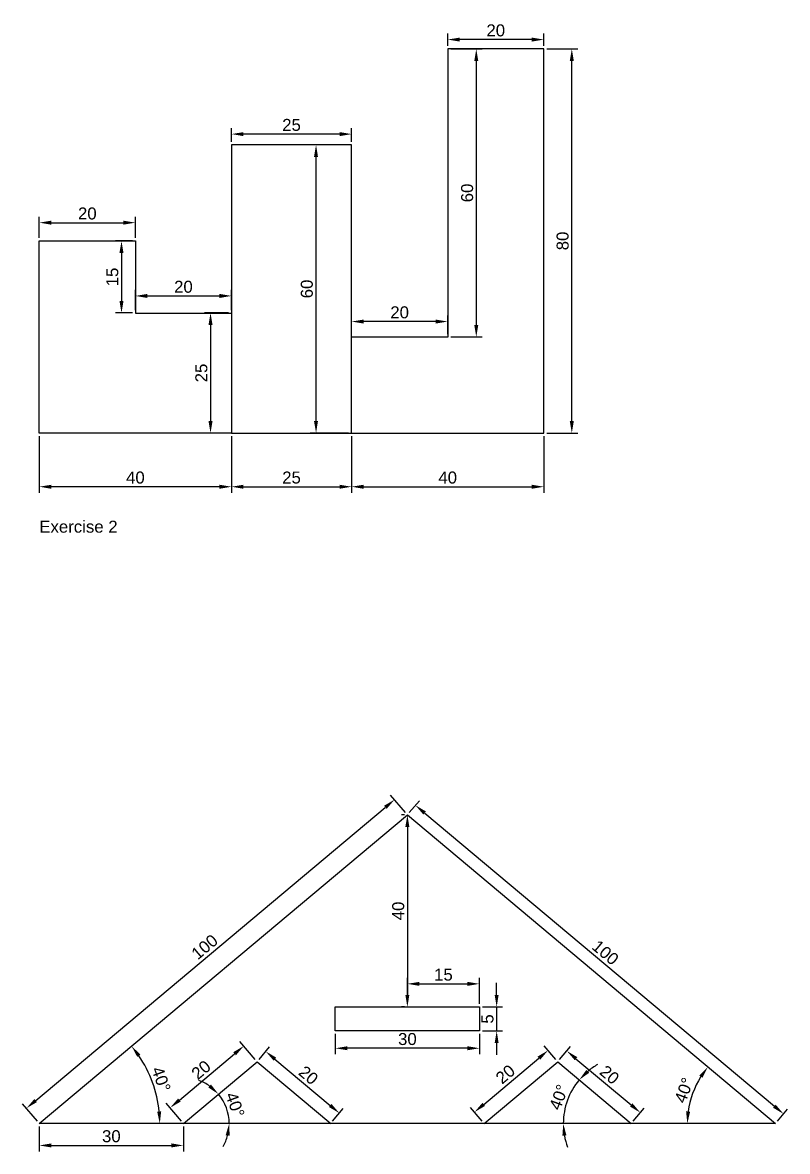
# Model space of a CAD drawing. Header units: millimetres. Extents: x 2609 to 3071, y 1865 to 2128.
# Drawn here: x 2744 to 2903.2, y 1875.3 to 2110.5 of the extents above; entities that cross this region are included whole.
import ezdxf

# ---------------------------------------------------------------- set-up
doc = ezdxf.new("R2010")
doc.units = ezdxf.units.MM
doc.styles.get("Standard").update_dxf_attribs({"font": 'arial.ttf'})
doc.dimstyles.new('ISO-25', dxfattribs={"dimtxt": 2.5, "dimasz": 2.5, "dimexe": 1.25, "dimexo": 0.625, "dimtad": 1, "dimtxsty": 'Standard', "dimcen": 2.5, "dimadec": 0, "dimazin": 0, "dimtfac": 1, "dimtmove": 0, "dimatfit": 3, "dimfxl": 1, "dimarcsym": 0})

# ---------------------------------------------------------------- blocks, each defined once
blk = doc.blocks.new('*D91')
at = {"color": 0, "lineweight": -2, "transparency": 16777216}
for p, q in [((2747.47, 2065.6), (2747.47, 2070.04)), ((2767.47, 2065.6), (2767.47, 2070.04)), ((2749.97, 2068.79), (2764.97, 2068.79))]:
    blk.add_line(p, q, dxfattribs=at)
at = {"color": 0, "transparency": 16777216}
for points in [[(2749.97, 2069.21), (2749.97, 2068.37), (2747.47, 2068.79)], [(2764.97, 2069.21), (2764.97, 2068.37), (2767.47, 2068.79)]]:
    blk.add_solid(points, dxfattribs=at)
at = {"layer": 'Defpoints', "color": 0, "transparency": 16777216}
for p in [(2767.47, 2068.79), (2747.47, 2064.98), (2767.47, 2064.98)]:
    blk.add_point(p, dxfattribs=at)
at = {"color": 0, "transparency": 16777216, "insert": (2757.47, 2070.69), "char_height": 2.5, "attachment_point": 5}
blk.add_mtext('20', dxfattribs=at)
blk = doc.blocks.new('*D92')
at = {"color": 0, "lineweight": -2, "transparency": 16777216}
for p, q in [((2766.85, 2064.98), (2763.33, 2064.98)), ((2764.58, 2062.48), (2764.58, 2052.48)), ((2766.85, 2049.98), (2763.33, 2049.98))]:
    blk.add_line(p, q, dxfattribs=at)
at = {"color": 0, "transparency": 16777216}
for points in [[(2764.16, 2062.48), (2765, 2062.48), (2764.58, 2064.98)], [(2764.16, 2052.48), (2765, 2052.48), (2764.58, 2049.98)]]:
    blk.add_solid(points, dxfattribs=at)
at = {"layer": 'Defpoints', "color": 0, "transparency": 16777216}
for p in [(2767.47, 2064.98), (2764.58, 2049.98), (2767.47, 2049.98)]:
    blk.add_point(p, dxfattribs=at)
at = {"color": 0, "transparency": 16777216, "insert": (2762.68, 2057.48), "char_height": 2.5, "attachment_point": 5, "rotation": 90}
blk.add_mtext('15', dxfattribs=at)
blk = doc.blocks.new('*D93')
at = {"color": 0, "lineweight": -2, "transparency": 16777216}
for p, q in [((2767.47, 2050.6), (2767.47, 2054.78)), ((2769.97, 2053.53), (2784.97, 2053.53)), ((2787.47, 2050.6), (2787.47, 2054.78))]:
    blk.add_line(p, q, dxfattribs=at)
at = {"color": 0, "transparency": 16777216}
for points in [[(2769.97, 2053.95), (2769.97, 2053.11), (2767.47, 2053.53)], [(2784.97, 2053.95), (2784.97, 2053.11), (2787.47, 2053.53)]]:
    blk.add_solid(points, dxfattribs=at)
at = {"layer": 'Defpoints', "color": 0, "transparency": 16777216}
for p in [(2787.47, 2053.53), (2767.47, 2049.98), (2787.47, 2049.98)]:
    blk.add_point(p, dxfattribs=at)
at = {"color": 0, "transparency": 16777216, "insert": (2777.47, 2055.43), "char_height": 2.5, "attachment_point": 5}
blk.add_mtext('20', dxfattribs=at)
blk = doc.blocks.new('*D94')
at = {"color": 0, "lineweight": -2, "transparency": 16777216}
for p, q in [((2786.85, 2049.98), (2781.86, 2049.98)), ((2783.11, 2047.48), (2783.11, 2027.48)), ((2786.85, 2024.98), (2781.86, 2024.98))]:
    blk.add_line(p, q, dxfattribs=at)
at = {"color": 0, "transparency": 16777216}
for points in [[(2782.69, 2047.48), (2783.53, 2047.48), (2783.11, 2049.98)], [(2782.69, 2027.48), (2783.53, 2027.48), (2783.11, 2024.98)]]:
    blk.add_solid(points, dxfattribs=at)
at = {"layer": 'Defpoints', "color": 0, "transparency": 16777216}
for p in [(2787.47, 2049.98), (2783.11, 2024.98), (2787.47, 2024.98)]:
    blk.add_point(p, dxfattribs=at)
at = {"color": 0, "transparency": 16777216, "insert": (2781.21, 2037.48), "char_height": 2.5, "attachment_point": 5, "rotation": 90}
blk.add_mtext('25', dxfattribs=at)
blk = doc.blocks.new('*D95')
at = {"color": 0, "lineweight": -2, "transparency": 16777216}
for p, q in [((2747.47, 2024.35), (2747.47, 2012.54)), ((2787.47, 2024.35), (2787.47, 2012.54)), ((2784.97, 2013.79), (2749.97, 2013.79))]:
    blk.add_line(p, q, dxfattribs=at)
at = {"color": 0, "transparency": 16777216}
for points in [[(2749.97, 2014.2), (2749.97, 2013.37), (2747.47, 2013.79)], [(2784.97, 2014.2), (2784.97, 2013.37), (2787.47, 2013.79)]]:
    blk.add_solid(points, dxfattribs=at)
at = {"layer": 'Defpoints', "color": 0, "transparency": 16777216}
for p in [(2747.47, 2024.98), (2787.47, 2024.98), (2747.47, 2013.79)]:
    blk.add_point(p, dxfattribs=at)
at = {"color": 0, "transparency": 16777216, "insert": (2767.47, 2015.69), "char_height": 2.5, "attachment_point": 5}
blk.add_mtext('40', dxfattribs=at)
blk = doc.blocks.new('*D96')
at = {"color": 0, "lineweight": -2, "transparency": 16777216}
for p, q in [((2811.85, 2084.98), (2803.82, 2084.98)), ((2805.07, 2027.48), (2805.07, 2082.48)), ((2811.85, 2024.98), (2803.82, 2024.98))]:
    blk.add_line(p, q, dxfattribs=at)
at = {"color": 0, "transparency": 16777216}
for points in [[(2804.65, 2082.48), (2805.48, 2082.48), (2805.07, 2084.98)], [(2804.65, 2027.48), (2805.48, 2027.48), (2805.07, 2024.98)]]:
    blk.add_solid(points, dxfattribs=at)
at = {"layer": 'Defpoints', "color": 0, "transparency": 16777216}
for p in [(2805.07, 2084.98), (2812.47, 2084.98), (2812.47, 2024.98)]:
    blk.add_point(p, dxfattribs=at)
at = {"color": 0, "transparency": 16777216, "insert": (2803.16, 2054.98), "char_height": 2.5, "attachment_point": 5, "rotation": 90}
blk.add_mtext('60', dxfattribs=at)
blk = doc.blocks.new('*D97')
at = {"color": 0, "lineweight": -2, "transparency": 16777216}
for p, q in [((2812.47, 2024.35), (2812.47, 2012.54)), ((2852.47, 2024.35), (2852.47, 2012.54)), ((2814.97, 2013.79), (2849.97, 2013.79))]:
    blk.add_line(p, q, dxfattribs=at)
at = {"color": 0, "transparency": 16777216}
for points in [[(2814.97, 2014.2), (2814.97, 2013.37), (2812.47, 2013.79)], [(2849.97, 2014.2), (2849.97, 2013.37), (2852.47, 2013.79)]]:
    blk.add_solid(points, dxfattribs=at)
at = {"layer": 'Defpoints', "color": 0, "transparency": 16777216}
for p in [(2812.47, 2024.98), (2852.47, 2024.98), (2852.47, 2013.79)]:
    blk.add_point(p, dxfattribs=at)
at = {"color": 0, "transparency": 16777216, "insert": (2832.47, 2015.69), "char_height": 2.5, "attachment_point": 5}
blk.add_mtext('40', dxfattribs=at)
blk = doc.blocks.new('*D98')
at = {"color": 0, "lineweight": -2, "transparency": 16777216}
for p, q in [((2787.47, 2024.35), (2787.47, 2012.54)), ((2812.47, 2024.35), (2812.47, 2012.54)), ((2789.97, 2013.79), (2809.97, 2013.79))]:
    blk.add_line(p, q, dxfattribs=at)
at = {"color": 0, "transparency": 16777216}
for points in [[(2789.97, 2014.2), (2789.97, 2013.37), (2787.47, 2013.79)], [(2809.97, 2014.2), (2809.97, 2013.37), (2812.47, 2013.79)]]:
    blk.add_solid(points, dxfattribs=at)
at = {"layer": 'Defpoints', "color": 0, "transparency": 16777216}
for p in [(2787.47, 2024.98), (2812.47, 2024.98), (2812.47, 2013.79)]:
    blk.add_point(p, dxfattribs=at)
at = {"color": 0, "transparency": 16777216, "insert": (2799.97, 2015.69), "char_height": 2.5, "attachment_point": 5}
blk.add_mtext('25', dxfattribs=at)
blk = doc.blocks.new('*D68')
at = {"color": 0, "lineweight": -2, "transparency": 16777216}
for p, q in [((2787.47, 2085.6), (2787.47, 2088.49)), ((2812.47, 2085.6), (2812.47, 2088.49)), ((2809.97, 2087.24), (2789.97, 2087.24))]:
    blk.add_line(p, q, dxfattribs=at)
at = {"color": 0, "transparency": 16777216}
for points in [[(2789.97, 2087.65), (2789.97, 2086.82), (2787.47, 2087.24)], [(2809.97, 2087.65), (2809.97, 2086.82), (2812.47, 2087.24)]]:
    blk.add_solid(points, dxfattribs=at)
at = {"layer": 'Defpoints', "color": 0, "transparency": 16777216}
for p in [(2787.47, 2087.24), (2787.47, 2084.98), (2812.47, 2084.98)]:
    blk.add_point(p, dxfattribs=at)
at = {"color": 0, "transparency": 16777216, "insert": (2799.97, 2089.14), "char_height": 2.5, "attachment_point": 5}
blk.add_mtext('25', dxfattribs=at)
blk = doc.blocks.new('*D69')
at = {"color": 0, "lineweight": -2, "transparency": 16777216}
for p, q in [((2812.47, 2045.6), (2812.47, 2049.45)), ((2829.97, 2048.2), (2814.97, 2048.2)), ((2832.47, 2045.6), (2832.47, 2049.45))]:
    blk.add_line(p, q, dxfattribs=at)
at = {"color": 0, "transparency": 16777216}
for points in [[(2814.97, 2048.61), (2814.97, 2047.78), (2812.47, 2048.2)], [(2829.97, 2048.61), (2829.97, 2047.78), (2832.47, 2048.2)]]:
    blk.add_solid(points, dxfattribs=at)
at = {"layer": 'Defpoints', "color": 0, "transparency": 16777216}
for p in [(2812.47, 2048.2), (2812.47, 2044.98), (2832.47, 2044.98)]:
    blk.add_point(p, dxfattribs=at)
at = {"color": 0, "transparency": 16777216, "insert": (2822.47, 2050.1), "char_height": 2.5, "attachment_point": 5}
blk.add_mtext('20', dxfattribs=at)
blk = doc.blocks.new('*D70')
at = {"color": 0, "lineweight": -2, "transparency": 16777216}
for p, q in [((2833.1, 2104.98), (2839.67, 2104.98)), ((2838.42, 2102.48), (2838.42, 2047.48)), ((2833.1, 2044.98), (2839.67, 2044.98))]:
    blk.add_line(p, q, dxfattribs=at)
at = {"color": 0, "transparency": 16777216}
for points in [[(2838, 2102.48), (2838.83, 2102.48), (2838.42, 2104.98)], [(2838, 2047.48), (2838.83, 2047.48), (2838.42, 2044.98)]]:
    blk.add_solid(points, dxfattribs=at)
at = {"layer": 'Defpoints', "color": 0, "transparency": 16777216}
for p in [(2832.47, 2104.98), (2832.47, 2044.98), (2838.42, 2044.98)]:
    blk.add_point(p, dxfattribs=at)
at = {"color": 0, "transparency": 16777216, "insert": (2836.52, 2074.98), "char_height": 2.5, "attachment_point": 5, "rotation": 90}
blk.add_mtext('60', dxfattribs=at)
blk = doc.blocks.new('*D71')
at = {"color": 0, "lineweight": -2, "transparency": 16777216}
for p, q in [((2853.1, 2104.98), (2859.55, 2104.98)), ((2858.3, 2027.48), (2858.3, 2102.48)), ((2853.1, 2024.98), (2859.55, 2024.98))]:
    blk.add_line(p, q, dxfattribs=at)
at = {"color": 0, "transparency": 16777216}
for points in [[(2857.88, 2102.48), (2858.72, 2102.48), (2858.3, 2104.98)], [(2857.88, 2027.48), (2858.72, 2027.48), (2858.3, 2024.98)]]:
    blk.add_solid(points, dxfattribs=at)
at = {"layer": 'Defpoints', "color": 0, "transparency": 16777216}
for p in [(2852.47, 2104.98), (2858.3, 2104.98), (2852.47, 2024.98)]:
    blk.add_point(p, dxfattribs=at)
at = {"color": 0, "transparency": 16777216, "insert": (2856.4, 2064.98), "char_height": 2.5, "attachment_point": 5, "rotation": 90}
blk.add_mtext('80', dxfattribs=at)
blk = doc.blocks.new('*D72')
at = {"color": 0, "lineweight": -2, "transparency": 16777216}
for p, q in [((2832.47, 2105.6), (2832.47, 2108.18)), ((2849.97, 2106.93), (2834.97, 2106.93)), ((2852.47, 2105.6), (2852.47, 2108.18))]:
    blk.add_line(p, q, dxfattribs=at)
at = {"color": 0, "transparency": 16777216}
for points in [[(2834.97, 2107.34), (2834.97, 2106.51), (2832.47, 2106.93)], [(2849.97, 2107.34), (2849.97, 2106.51), (2852.47, 2106.93)]]:
    blk.add_solid(points, dxfattribs=at)
at = {"layer": 'Defpoints', "color": 0, "transparency": 16777216}
for p in [(2832.47, 2106.93), (2832.47, 2104.98), (2852.47, 2104.98)]:
    blk.add_point(p, dxfattribs=at)
at = {"color": 0, "transparency": 16777216, "insert": (2842.47, 2108.83), "char_height": 2.5, "attachment_point": 5}
blk.add_mtext('20', dxfattribs=at)
blk = doc.blocks.new('*D120')
at = {"color": 0, "lineweight": -2, "transparency": 16777216}
for p, q in [((2823.68, 1945.91), (2820.6, 1949.57)), ((2746.72, 1885.94), (2819.49, 1947.01)), ((2747.07, 1881.63), (2744, 1885.29))]:
    blk.add_line(p, q, dxfattribs=at)
at = {"color": 0, "transparency": 16777216}
for points in [[(2819.22, 1947.33), (2819.76, 1946.69), (2821.41, 1948.62)], [(2746.45, 1886.26), (2746.98, 1885.62), (2744.8, 1884.34)]]:
    blk.add_solid(points, dxfattribs=at)
at = {"layer": 'Defpoints', "color": 0, "transparency": 16777216}
for p in [(2821.41, 1948.62), (2824.08, 1945.43), (2747.47, 1881.15)]:
    blk.add_point(p, dxfattribs=at)
at = {"color": 0, "transparency": 16777216, "insert": (2781.88, 1917.93), "char_height": 2.5, "attachment_point": 5, "rotation": 40}
blk.add_mtext('100', dxfattribs=at)
blk = doc.blocks.new('*D121')
at = {"color": 0, "lineweight": -2, "transparency": 16777216}
for p, q in [((2824.48, 1945.91), (2826.57, 1948.4)), ((2827.68, 1945.83), (2900.45, 1884.77)), ((2901.08, 1881.63), (2903.17, 1884.12))]:
    blk.add_line(p, q, dxfattribs=at)
at = {"color": 0, "transparency": 16777216}
for points in [[(2827.94, 1946.15), (2827.41, 1945.51), (2825.76, 1947.44)], [(2900.72, 1885.09), (2900.18, 1884.45), (2902.37, 1883.16)]]:
    blk.add_solid(points, dxfattribs=at)
at = {"layer": 'Defpoints', "color": 0, "transparency": 16777216}
for p in [(2824.08, 1945.43), (2900.68, 1881.15), (2902.37, 1883.16)]:
    blk.add_point(p, dxfattribs=at)
at = {"color": 0, "transparency": 16777216, "insert": (2865.29, 1916.76), "char_height": 2.5, "attachment_point": 5, "rotation": 320}
blk.add_mtext('100', dxfattribs=at)
blk = doc.blocks.new('*D122')
at = {"color": 0, "lineweight": -2, "transparency": 16777216}
for p, q in [((2823.45, 1945.43), (2822.83, 1945.43)), ((2824.08, 1942.93), (2824.08, 1907.93)), ((2823.45, 1905.43), (2822.83, 1905.43))]:
    blk.add_line(p, q, dxfattribs=at)
at = {"color": 0, "transparency": 16777216}
for points in [[(2823.66, 1942.93), (2824.49, 1942.93), (2824.08, 1945.43)], [(2823.66, 1907.93), (2824.49, 1907.93), (2824.08, 1905.43)]]:
    blk.add_solid(points, dxfattribs=at)
at = {"layer": 'Defpoints', "color": 0, "transparency": 16777216}
for p in [(2824.08, 1945.43), (2824.08, 1905.43), (2824.08, 1905.43)]:
    blk.add_point(p, dxfattribs=at)
at = {"color": 0, "transparency": 16777216, "insert": (2822.18, 1925.43), "char_height": 2.5, "attachment_point": 5, "rotation": 90}
blk.add_mtext('40', dxfattribs=at)
blk = doc.blocks.new('*D123')
at = {"color": 0, "lineweight": -2, "transparency": 16777216}
for p, q in [((2824.08, 1906.06), (2824.08, 1911.5)), ((2826.58, 1910.25), (2836.58, 1910.25)), ((2839.08, 1906.06), (2839.08, 1911.5))]:
    blk.add_line(p, q, dxfattribs=at)
at = {"color": 0, "transparency": 16777216}
for points in [[(2826.58, 1910.66), (2826.58, 1909.83), (2824.08, 1910.25)], [(2836.58, 1910.66), (2836.58, 1909.83), (2839.08, 1910.25)]]:
    blk.add_solid(points, dxfattribs=at)
at = {"layer": 'Defpoints', "color": 0, "transparency": 16777216}
for p in [(2839.08, 1910.25), (2824.08, 1905.43), (2839.08, 1905.43)]:
    blk.add_point(p, dxfattribs=at)
at = {"color": 0, "transparency": 16777216, "insert": (2831.58, 1912.15), "char_height": 2.5, "attachment_point": 5}
blk.add_mtext('15', dxfattribs=at)
blk = doc.blocks.new('*D124')
at = {"color": 0, "lineweight": -2, "transparency": 16777216}
for p, q in [((2842.66, 1907.93), (2842.66, 1910.43)), ((2839.7, 1905.43), (2843.91, 1905.43)), ((2842.66, 1905.43), (2842.66, 1900.43)), ((2839.7, 1900.43), (2843.91, 1900.43)), ((2842.66, 1897.93), (2842.66, 1895.43))]:
    blk.add_line(p, q, dxfattribs=at)
at = {"color": 0, "transparency": 16777216}
for points in [[(2842.24, 1907.93), (2843.07, 1907.93), (2842.66, 1905.43)], [(2842.24, 1897.93), (2843.07, 1897.93), (2842.66, 1900.43)]]:
    blk.add_solid(points, dxfattribs=at)
at = {"layer": 'Defpoints', "color": 0, "transparency": 16777216}
for p in [(2839.08, 1905.43), (2839.08, 1900.43), (2842.66, 1900.43)]:
    blk.add_point(p, dxfattribs=at)
at = {"color": 0, "transparency": 16777216, "insert": (2840.76, 1902.93), "char_height": 2.5, "attachment_point": 5, "rotation": 90}
blk.add_mtext('5', dxfattribs=at)
blk = doc.blocks.new('*D125')
at = {"color": 0, "lineweight": -2, "transparency": 16777216}
for p, q in [((2809.08, 1899.81), (2809.08, 1895.58)), ((2839.08, 1899.81), (2839.08, 1895.58)), ((2836.58, 1896.83), (2811.58, 1896.83))]:
    blk.add_line(p, q, dxfattribs=at)
at = {"color": 0, "transparency": 16777216}
for points in [[(2811.58, 1897.25), (2811.58, 1896.42), (2809.08, 1896.83)], [(2836.58, 1897.25), (2836.58, 1896.42), (2839.08, 1896.83)]]:
    blk.add_solid(points, dxfattribs=at)
at = {"layer": 'Defpoints', "color": 0, "transparency": 16777216}
for p in [(2809.08, 1900.43), (2839.08, 1900.43), (2809.08, 1896.83)]:
    blk.add_point(p, dxfattribs=at)
at = {"color": 0, "transparency": 16777216, "insert": (2824.08, 1898.74), "char_height": 2.5, "attachment_point": 5}
blk.add_mtext('30', dxfattribs=at)
blk = doc.blocks.new('*D126')
at = {"color": 0, "lineweight": -2, "transparency": 16777216}
for p, q in [((2747.47, 1880.53), (2747.47, 1875.34)), ((2777.47, 1880.53), (2777.47, 1875.34)), ((2749.97, 1876.59), (2774.97, 1876.59))]:
    blk.add_line(p, q, dxfattribs=at)
at = {"color": 0, "transparency": 16777216}
for points in [[(2749.97, 1877.01), (2749.97, 1876.18), (2747.47, 1876.59)], [(2774.97, 1877.01), (2774.97, 1876.18), (2777.47, 1876.59)]]:
    blk.add_solid(points, dxfattribs=at)
at = {"layer": 'Defpoints', "color": 0, "transparency": 16777216}
for p in [(2747.47, 1881.15), (2777.47, 1881.15), (2777.47, 1876.59)]:
    blk.add_point(p, dxfattribs=at)
at = {"color": 0, "transparency": 16777216, "insert": (2762.47, 1878.5), "char_height": 2.5, "attachment_point": 5}
blk.add_mtext('30', dxfattribs=at)
blk = doc.blocks.new('*D127')
at = {"color": 0, "lineweight": -2, "transparency": 16777216}
for p, q in [((2792.39, 1894.49), (2789.23, 1898.26)), ((2776.63, 1886.05), (2788.12, 1895.69)), ((2777.07, 1881.63), (2773.91, 1885.4))]:
    blk.add_line(p, q, dxfattribs=at)
at = {"color": 0, "transparency": 16777216}
for points in [[(2787.85, 1896.01), (2788.39, 1895.37), (2790.03, 1897.3)], [(2776.36, 1886.37), (2776.9, 1885.73), (2774.71, 1884.44)]]:
    blk.add_solid(points, dxfattribs=at)
at = {"layer": 'Defpoints', "color": 0, "transparency": 16777216}
for p in [(2790.03, 1897.3), (2792.79, 1894.01), (2777.47, 1881.15)]:
    blk.add_point(p, dxfattribs=at)
at = {"color": 0, "transparency": 16777216, "insert": (2781.15, 1892.33), "char_height": 2.5, "attachment_point": 5, "rotation": 40}
blk.add_mtext('20', dxfattribs=at)
blk = doc.blocks.new('*D128')
at = {"color": 0, "lineweight": -2, "transparency": 16777216}
for p, q in [((2854.96, 1894.49), (2852.56, 1897.34)), ((2839.96, 1885.14), (2851.45, 1894.78)), ((2839.64, 1881.63), (2837.24, 1884.49))]:
    blk.add_line(p, q, dxfattribs=at)
at = {"color": 0, "transparency": 16777216}
for points in [[(2851.18, 1895.1), (2851.72, 1894.46), (2853.37, 1896.39)], [(2839.69, 1885.46), (2840.23, 1884.82), (2838.04, 1883.53)]]:
    blk.add_solid(points, dxfattribs=at)
at = {"layer": 'Defpoints', "color": 0, "transparency": 16777216}
for p in [(2853.37, 1896.39), (2855.36, 1894.01), (2840.04, 1881.15)]:
    blk.add_point(p, dxfattribs=at)
at = {"color": 0, "transparency": 16777216, "insert": (2844.48, 1891.42), "char_height": 2.5, "attachment_point": 5, "rotation": 40}
blk.add_mtext('20', dxfattribs=at)
blk = doc.blocks.new('*D129')
at = {"color": 0, "lineweight": -2, "transparency": 16777216}
for p, q in [((2793.2, 1894.49), (2795.41, 1897.13)), ((2796.52, 1894.56), (2808.01, 1884.92)), ((2808.52, 1881.63), (2810.73, 1884.27))]:
    blk.add_line(p, q, dxfattribs=at)
at = {"color": 0, "transparency": 16777216}
for points in [[(2796.79, 1894.88), (2796.25, 1894.24), (2794.61, 1896.17)], [(2808.28, 1885.24), (2807.75, 1884.6), (2809.93, 1883.31)]]:
    blk.add_solid(points, dxfattribs=at)
at = {"layer": 'Defpoints', "color": 0, "transparency": 16777216}
for p in [(2792.79, 1894.01), (2808.11, 1881.15), (2809.93, 1883.31)]:
    blk.add_point(p, dxfattribs=at)
at = {"color": 0, "transparency": 16777216, "insert": (2803.49, 1891.2), "char_height": 2.5, "attachment_point": 5, "rotation": 320}
blk.add_mtext('20', dxfattribs=at)
blk = doc.blocks.new('*D130')
at = {"color": 0, "lineweight": -2, "transparency": 16777216}
for p, q in [((2855.76, 1894.49), (2858.06, 1897.23)), ((2859.17, 1894.66), (2870.66, 1885.02)), ((2871.08, 1881.63), (2873.38, 1884.37))]:
    blk.add_line(p, q, dxfattribs=at)
at = {"color": 0, "transparency": 16777216}
for points in [[(2859.44, 1894.98), (2858.91, 1894.34), (2857.26, 1896.27)], [(2870.93, 1885.34), (2870.4, 1884.7), (2872.58, 1883.41)]]:
    blk.add_solid(points, dxfattribs=at)
at = {"layer": 'Defpoints', "color": 0, "transparency": 16777216}
for p in [(2855.36, 1894.01), (2872.58, 1883.41), (2870.68, 1881.15)]:
    blk.add_point(p, dxfattribs=at)
at = {"color": 0, "transparency": 16777216, "insert": (2866.14, 1891.3), "char_height": 2.5, "attachment_point": 5, "rotation": 320}
blk.add_mtext('20', dxfattribs=at)
blk = doc.blocks.new('*D131')
at = {"color": 0, "lineweight": -2, "transparency": 16777216}
for start, end in [(55.0745, 70.149), (0, 40), (329.851, 344.9255)]:
    blk.add_arc((2777.47, 1881.15), 9.53, start, end, dxfattribs=at)
at = {"color": 0, "transparency": 16777216}
for points in [[(2783.21, 1889.27), (2782.65, 1888.66), (2784.77, 1887.28)], [(2786.26, 1878.73), (2787.09, 1878.62), (2787, 1881.15)]]:
    blk.add_solid(points, dxfattribs=at)
at = {"layer": 'Defpoints', "color": 0, "transparency": 16777216}
for p in [(2792.79, 1894.01), (2786.75, 1883.35), (2747.47, 1881.15), (2777.47, 1881.15), (2900.68, 1881.15)]:
    blk.add_point(p, dxfattribs=at)
at = {"color": 0, "transparency": 16777216, "insert": (2788.21, 1885.06), "char_height": 2.5, "attachment_point": 5, "rotation": 290}
blk.add_mtext('40°', dxfattribs=at)
blk = doc.blocks.new('*D132')
at = {"color": 0, "lineweight": -2, "transparency": 16777216}
blk.add_arc((2747.47, 1881.15), 25.08, 5.7141, 34.2859, dxfattribs=at)
at = {"color": 0, "transparency": 16777216}
for points in [[(2767.86, 1895.03), (2768.53, 1895.53), (2766.68, 1897.27)], [(2772.84, 1883.67), (2772.01, 1883.63), (2772.55, 1881.15)]]:
    blk.add_solid(points, dxfattribs=at)
at = {"layer": 'Defpoints', "color": 0, "transparency": 16777216}
for p in [(2824.08, 1945.43), (2771.87, 1886.94), (2747.47, 1881.15), (2747.47, 1881.15), (2900.68, 1881.15)]:
    blk.add_point(p, dxfattribs=at)
at = {"color": 0, "transparency": 16777216, "insert": (2772.83, 1890.38), "char_height": 2.5, "attachment_point": 5, "rotation": 290}
blk.add_mtext('40°', dxfattribs=at)
blk = doc.blocks.new('*D133')
at = {"color": 0, "lineweight": -2, "transparency": 16777216}
blk.add_arc((2900.68, 1881.15), 18.34, 147.8148, 172.1852, dxfattribs=at)
at = {"color": 0, "transparency": 16777216}
for points in [[(2884.82, 1891.17), (2885.49, 1890.68), (2886.63, 1892.94)], [(2882.92, 1883.62), (2882.09, 1883.68), (2882.34, 1881.15)]]:
    blk.add_solid(points, dxfattribs=at)
at = {"layer": 'Defpoints', "color": 0, "transparency": 16777216}
for p in [(2824.08, 1945.43), (2884.29, 1889.39), (2747.47, 1881.15), (2900.68, 1881.15), (2900.68, 1881.15)]:
    blk.add_point(p, dxfattribs=at)
at = {"color": 0, "transparency": 16777216, "insert": (2881.66, 1888.08), "char_height": 2.5, "attachment_point": 5, "rotation": 70}
blk.add_mtext('40°', dxfattribs=at)
blk = doc.blocks.new('*D134')
at = {"color": 0, "lineweight": -2, "transparency": 16777216}
for start, end in [(119.7243, 129.8622), (140, 180), (190.1378, 200.2757)]:
    blk.add_arc((2870.68, 1881.15), 14.15, start, end, dxfattribs=at)
at = {"color": 0, "transparency": 16777216}
for points in [[(2861.91, 1891.72), (2861.32, 1892.31), (2859.84, 1890.25)], [(2856.34, 1878.63), (2857.17, 1878.7), (2856.53, 1881.15)]]:
    blk.add_solid(points, dxfattribs=at)
at = {"layer": 'Defpoints', "color": 0, "transparency": 16777216}
for p in [(2855.36, 1894.01), (2858.04, 1887.5), (2747.47, 1881.15), (2870.68, 1881.15), (2900.68, 1881.15)]:
    blk.add_point(p, dxfattribs=at)
at = {"color": 0, "transparency": 16777216, "insert": (2855.6, 1886.64), "char_height": 2.5, "attachment_point": 5, "rotation": 70}
blk.add_mtext('40°', dxfattribs=at)

msp = doc.modelspace()

# ---------------------------------------------------------------- linework, layer by layer
for p, q in [((2852.473, 2104.976), (2832.473, 2104.976)), ((2832.473, 2104.976), (2832.473, 2044.976)), ((2852.473, 2024.976), (2852.473, 2104.976)), ((2812.473, 2084.976), (2787.473, 2084.976)), ((2787.473, 2084.976), (2787.473, 2049.976)), ((2812.473, 2024.976), (2812.473, 2084.976)), ((2747.473, 2064.976), (2767.473, 2064.976)), ((2747.473, 2024.976), (2747.473, 2064.976)), ((2767.473, 2064.976), (2767.473, 2049.976)), ((2767.473, 2049.976), (2787.473, 2049.976)), ((2787.473, 2049.976), (2787.473, 2024.976)), ((2832.473, 2044.976), (2812.473, 2044.976)), ((2787.473, 2024.976), (2747.473, 2024.976)), ((2787.473, 2024.976), (2812.473, 2024.976)), ((2812.473, 2024.976), (2852.473, 2024.976)), ((2747.473, 1881.153), (2824.077, 1945.432)), ((2824.077, 1945.432), (2900.682, 1881.153)), ((2809.077, 1900.432), (2809.077, 1905.432)), ((2809.077, 1905.432), (2839.077, 1905.432)), ((2839.077, 1905.432), (2839.077, 1900.432)), ((2839.077, 1900.432), (2809.077, 1900.432)), ((2777.473, 1881.153), (2792.794, 1894.009)), ((2792.794, 1894.009), (2808.115, 1881.153)), ((2840.04, 1881.153), (2855.361, 1894.009)), ((2855.361, 1894.009), (2870.682, 1881.153)), ((2900.682, 1881.153), (2747.473, 1881.153))]:
    msp.add_line(p, q)

# ---------------------------------------------------------------- texts
at = {"insert": (2747.473, 2006.721), "char_height": 2.5, "attachment_point": 1}
msp.add_mtext_dynamic_manual_height_columns('Exercise 2', width=20.35795, gutter_width=12.5, heights=[0], dxfattribs=at)

# ---------------------------------------------------------------- dimensions: what is measured, and where the dimension line sits
for base, p1, p2, picture, middle in [((2832.473, 2106.926), (2852.473, 2104.976), (2832.473, 2104.976), '*D72', (2842.473, 2108.827)), ((2787.473, 2087.237), (2812.473, 2084.976), (2787.473, 2084.976), '*D68', (2799.973, 2089.138)), ((2767.473, 2068.791), (2747.473, 2064.976), (2767.473, 2064.976), '*D91', (2757.473, 2070.693)), ((2787.473, 2053.53), (2767.473, 2049.976), (2787.473, 2049.976), '*D93', (2777.473, 2055.431)), ((2812.473, 2048.196), (2832.473, 2044.976), (2812.473, 2044.976), '*D69', (2822.473, 2050.097)), ((2747.473, 2013.787), (2787.473, 2024.976), (2747.473, 2024.976), '*D95', (2767.473, 2015.689)), ((2812.473, 2013.787), (2787.473, 2024.976), (2812.473, 2024.976), '*D98', (2799.973, 2015.689)), ((2852.473, 2013.787), (2812.473, 2024.976), (2852.473, 2024.976), '*D97', (2832.473, 2015.689)), ((2839.077, 1910.246), (2824.077, 1905.432), (2839.077, 1905.432), '*D123', (2831.577, 1912.147)), ((2809.077, 1896.834), (2839.077, 1900.432), (2809.077, 1900.432), '*D125', (2824.077, 1898.737)), ((2777.473, 1876.594), (2747.473, 1881.153), (2777.473, 1881.153), '*D126', (2762.473, 1878.496))]:
    dim = msp.add_linear_dim(base=base, p1=p1, p2=p2, dimstyle='ISO-25')
    dim.commit()
    dim.dimension.update_dxf_attribs({"geometry": picture, "text_midpoint": middle})
for base, p1, p2, picture, middle in [((2838.418, 2044.976), (2832.473, 2104.976), (2832.473, 2044.976), '*D70', (2836.516, 2074.976)), ((2858.301, 2104.976), (2852.473, 2024.976), (2852.473, 2104.976), '*D71', (2856.4, 2064.976)), ((2805.066, 2084.976), (2812.473, 2024.976), (2812.473, 2084.976), '*D96', (2803.165, 2054.976)), ((2783.111, 2024.976), (2787.473, 2049.976), (2787.473, 2024.976), '*D94', (2781.209, 2037.476)), ((2824.077, 1905.432), (2824.077, 1945.432), (2824.077, 1905.432), '*D122', (2822.176, 1925.432)), ((2842.657, 1900.432), (2839.077, 1905.432), (2839.077, 1900.432), '*D124', (2840.761, 1902.932))]:
    dim = msp.add_linear_dim(base=base, p1=p1, p2=p2, angle=90, dimstyle='ISO-25')
    dim.commit()
    dim.dimension.update_dxf_attribs({"geometry": picture, "text_midpoint": middle})
dim = msp.add_linear_dim(base=(2764.581, 2049.976), p1=(2767.473, 2064.976), p2=(2767.473, 2049.976), angle=90, dimstyle='ISO-25')
dim.commit()
dim.dimension.update_dxf_attribs({"geometry": '*D92', "text_midpoint": (2764.581, 2057.476), "dimtype": 160})
for p1, p2, distance, picture, middle in [((2747.473, 1881.153), (2824.077, 1945.432), 4.156, '*D120', (2781.882, 1917.932)), ((2824.077, 1945.432), (2900.682, 1881.153), 2.621, '*D121', (2865.286, 1916.756)), ((2777.473, 1881.153), (2792.794, 1894.009), 4.294, '*D127', (2781.151, 1892.327)), ((2792.794, 1894.009), (2808.115, 1881.153), 2.821, '*D129', (2803.49, 1891.199)), ((2840.04, 1881.153), (2855.361, 1894.009), 3.104, '*D128', (2844.483, 1891.415)), ((2855.361, 1894.009), (2870.682, 1881.153), 2.952, '*D130', (2866.141, 1891.299))]:
    dim = msp.add_aligned_dim(p1=p1, p2=p2, distance=distance, dimstyle='ISO-25')
    dim.commit()
    dim.dimension.update_dxf_attribs({"geometry": picture, "text_midpoint": middle})
for base, line1, picture, middle in [((2771.875, 1886.936), ((2747.473, 1881.153), (2824.077, 1945.432)), '*D132', (2772.825, 1890.381)), ((2884.289, 1889.386), ((2824.077, 1945.432), (2900.682, 1881.153)), '*D133', (2881.658, 1888.077)), ((2786.746, 1883.351), ((2777.473, 1881.153), (2792.794, 1894.009)), '*D131', (2788.215, 1885.063)), ((2858.039, 1887.502), ((2855.361, 1894.009), (2870.682, 1881.153)), '*D134', (2855.601, 1886.642))]:
    dim = msp.add_angular_dim_2l(base=base, line1=line1, line2=((2900.682, 1881.153), (2747.473, 1881.153)), dimstyle='ISO-25')
    dim.commit()
    dim.dimension.update_dxf_attribs({"geometry": picture, "text_midpoint": middle})

doc.saveas('drawing.dxf')
